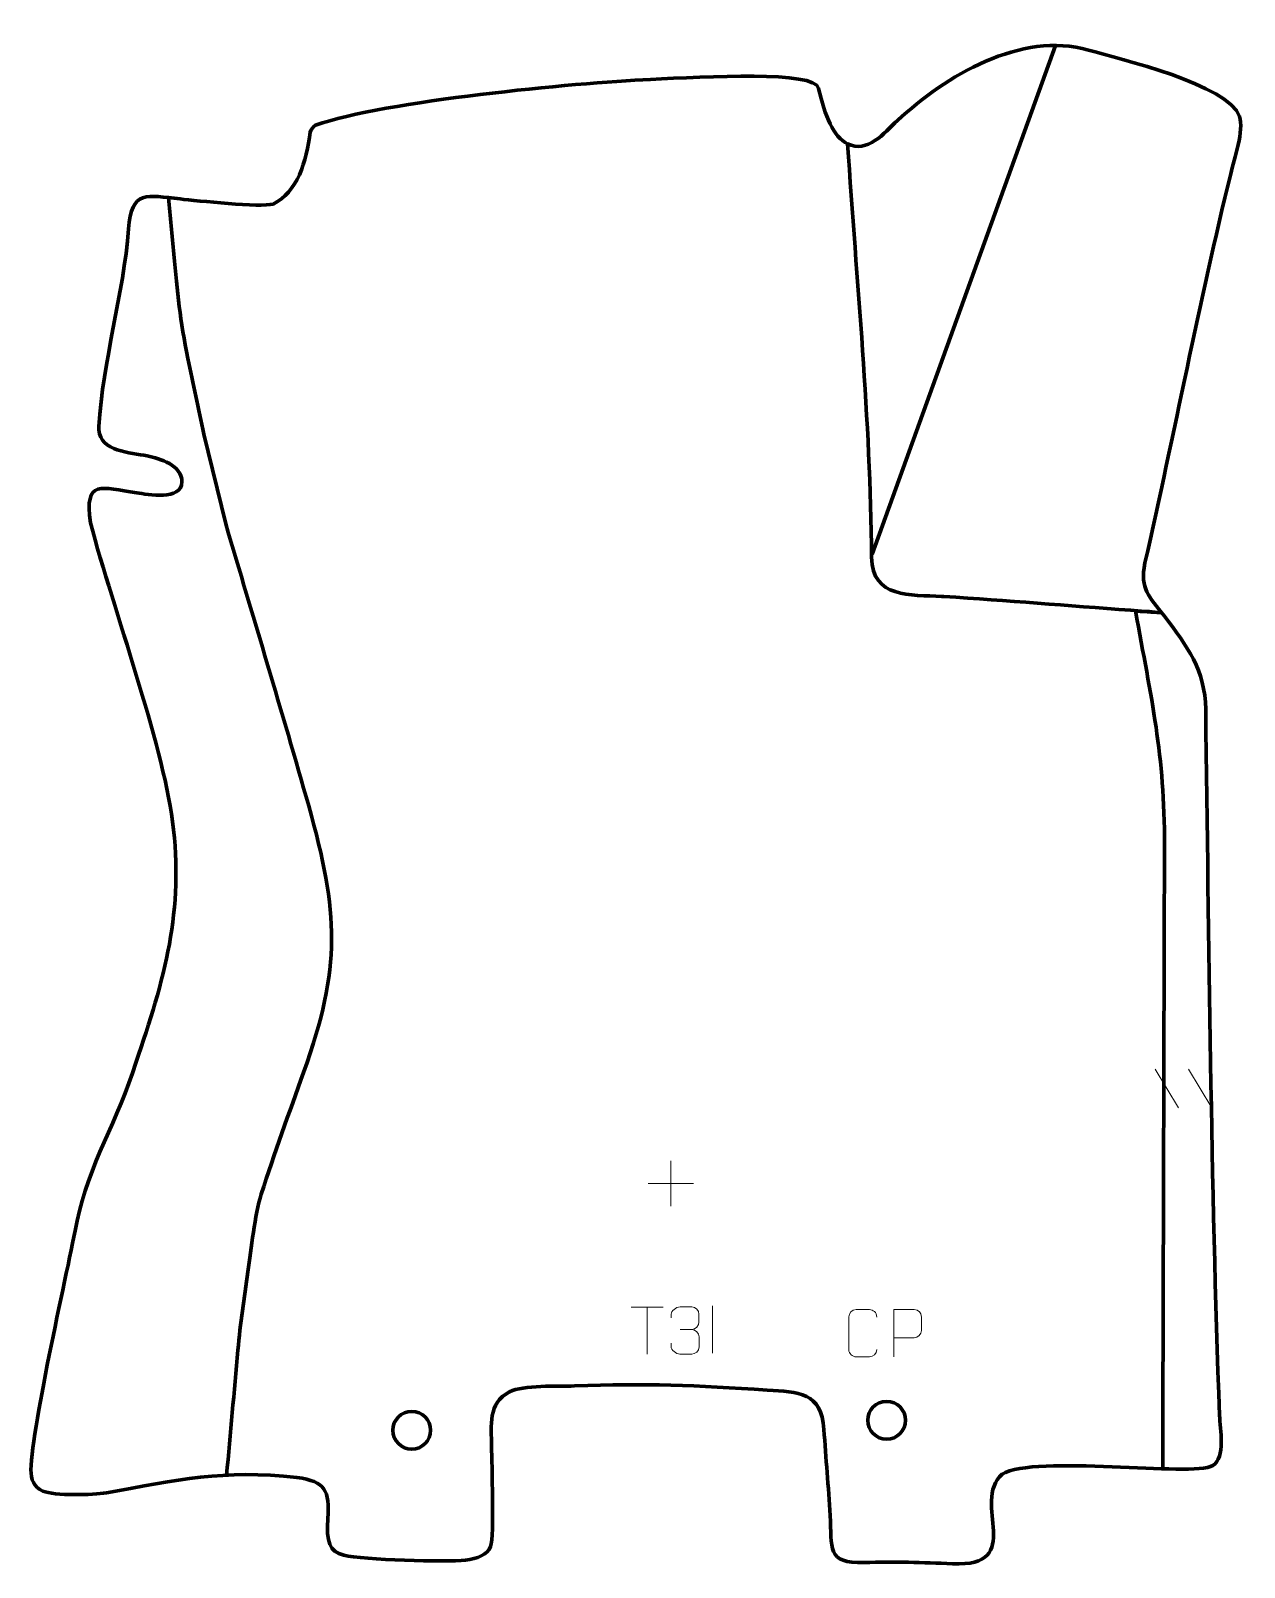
# Model space of a CAD drawing. Header units: millimetres. Extents: x -615 to 27, y 180 to 992.
import ezdxf

# ---------------------------------------------------------------- set-up
doc = ezdxf.new("R2010")
doc.units = ezdxf.units.MM
doc.header["$MEASUREMENT"] = 0
doc.layers.add('layer 2', color=7, linetype='Continuous')
doc.layers.add('layer 3', color=7, linetype='Continuous')

msp = doc.modelspace()

# ---------------------------------------------------------------- linework, layer by layer
at = {"layer": 'layer 2', "color": 142, "lineweight": 158}
msp.add_open_spline([(-170.1233, 715.5543), (-170.1233, 715.5543), (-73.1177, 984.5958), (-73.1177, 984.5958)], degree=3, dxfattribs=at)
for points, knots in [([(-183.0642, 932.5759), (-178.2688, 859.8018), (-170.9663, 786.8199), (-170.3741, 713.9221), (-170.3741, 713.9221), (-170.1966, 692.0792), (-149.7324, 694.2033), (-133.3548, 693.2166), (-133.3548, 693.2166), (-133.3548, 693.2166), (-132.171, 693.1453), (-132.171, 693.1453), (-132.171, 693.1453), (-98.3899, 691.1108), (-67.1187, 688.3742), (-33.367, 685.8989), (-33.367, 685.8989), (0.3847, 683.4236), (-30.874, 685.4894), (-30.874, 685.4894)], [0, 0, 0, 0, 0.16666667, 0.16666667, 0.16666667, 0.16666667, 0.33333333, 0.33333333, 0.33333333, 0.33333333, 0.5, 0.5, 0.5, 0.5, 0.66666667, 0.66666667, 0.66666667, 0.66666667, 1, 1, 1, 1]), ([(-542.1278, 904.1252), (-541.189, 894.1583), (-540.2502, 884.1915), (-539.3114, 874.2246), (-539.3114, 874.2246), (-537.4592, 854.4084), (-535.9581, 838.7788), (-531.8328, 819.1154), (-531.8328, 819.1154), (-529.0363, 805.7859), (-526.2655, 792.4539), (-523.5048, 779.117), (-523.5048, 779.117), (-523.5048, 779.117), (-511.8631, 731.6243), (-511.8631, 731.6243), (-511.8631, 731.6243), (-497.222, 682.031), (-482.1123, 632.214), (-468.0019, 582.5034), (-468.0019, 582.5034), (-452.1773, 525.7811), (-450.6632, 497.4066), (-470.68, 441.5083), (-470.68, 441.5083), (-478.3013, 420.2252), (-486.164, 398.6183), (-493.0375, 377.0959), (-493.0375, 377.0959), (-496.6072, 365.9182), (-498.3184, 348.2367), (-500.0978, 336.0992), (-500.0978, 336.0992), (-502.1753, 321.9284), (-504.1426, 308.9608), (-505.422, 294.6339), (-505.422, 294.6339), (-507.391, 272.5859), (-509.4015, 250.5403), (-511.3954, 228.4944)], [0, 0, 0, 0, 0.09090909, 0.09090909, 0.09090909, 0.09090909, 0.18181818, 0.18181818, 0.18181818, 0.18181818, 0.27272727, 0.27272727, 0.27272727, 0.27272727, 0.36363636, 0.36363636, 0.36363636, 0.36363636, 0.45454545, 0.45454545, 0.45454545, 0.45454545, 0.54545455, 0.54545455, 0.54545455, 0.54545455, 0.63636364, 0.63636364, 0.63636364, 0.63636364, 0.72727273, 0.72727273, 0.72727273, 0.72727273, 0.81818182, 0.81818182, 0.81818182, 0.81818182, 1, 1, 1, 1]), ([(-30.9158, 685.7191), (-22.4666, 639.2846), (-15.4134, 609.2412), (-15.5482, 561.6781), (-15.5482, 561.6781), (-15.8599, 451.7422), (-16.1714, 341.8063), (-16.483, 231.8704)], [0, 0, 0, 0, 0.33333333, 0.33333333, 0.33333333, 0.33333333, 1, 1, 1, 1])]:
    msp.add_open_spline(points, degree=3, knots=knots, dxfattribs=at)
at = {"layer": 'layer 3', "color": 250, "lineweight": 200}
for centre in [(-413.5157, 252.2473), (-162.4266, 257.5389)]:
    msp.add_ellipse(centre, major_axis=(0, 10), ratio=1, dxfattribs=at)
at = {"layer": 'layer 3', "color": 242, "lineweight": 158}
msp.add_open_spline([(-287.357, 966.6587), (-257.6903, 968.0489), (-200.4976, 971.4317), (-198.3795, 961.9122), (-198.3795, 961.9122), (-195.144, 947.371), (-190.5668, 936.2135), (-183.0642, 932.5759), (-183.0642, 932.5759), (-172.4855, 927.4467), (-163.8756, 938.2053), (-156.6634, 944.9214), (-156.6634, 944.9214), (-131.346, 968.4968), (-91.3131, 992.398), (-55.7661, 982.1636), (-55.7661, 982.1636), (-38.9438, 977.3996), (18.2929, 963.9806), (24.137, 947.1117), (24.137, 947.1117), (26.6495, 939.8596), (21.4025, 924.5521), (19.4658, 916.6703), (19.4658, 916.6703), (2.8141, 848.9006), (-10.332, 779.1748), (-25.8312, 710.9374), (-25.8312, 710.9374), (-28.6864, 696.7718), (-23.7202, 693.4934), (-15.5728, 682.8143), (-15.5728, 682.8143), (-3.5314, 667.0313), (5.9717, 654.2903), (6.2514, 633.5173), (6.2514, 633.5173), (7.9179, 509.741), (9.0372, 383.6746), (13.5653, 260.0955), (13.5653, 260.0955), (13.8406, 252.5807), (16.9399, 238.0874), (10.0128, 233.5504), (10.0128, 233.5504), (-0.9956, 227.3828), (-83.9038, 239.5659), (-101.3965, 229.0308), (-101.3965, 229.0308), (-117.935, 214.2698), (-88.3546, 179.7905), (-127.653, 181.6548), (-127.653, 181.6548), (-143.4639, 182.405), (-158.3869, 182.7209), (-174.213, 182.2663), (-174.213, 182.2663), (-194.5048, 181.6584), (-191.2497, 190.0854), (-192.2579, 207.1421), (-192.2579, 207.1421), (-193.1531, 222.2846), (-194.5876, 237.4843), (-195.5612, 252.6647), (-195.5612, 252.6647), (-196.8351, 272.5269), (-209.0082, 272.3885), (-225.5479, 273.4607), (-225.5479, 273.4607), (-263.2565, 275.9614), (-289.5925, 277.2274), (-327.467, 275.6988), (-327.467, 275.6988), (-336.2595, 275.3763), (-354.565, 276.2737), (-361.7876, 272.5448), (-361.7876, 272.5448), (-373.5417, 266.4765), (-371.3083, 254.8023), (-371.2982, 243.6313), (-371.2982, 243.6313), (-371.2547, 234.4311), (-369.7548, 196.5185), (-371.8742, 190.7318), (-371.8742, 190.7318), (-373.51, 186.2653), (-378.8716, 184.3482), (-385.0259, 183.6142), (-385.0259, 183.6142), (-395.4386, 182.3723), (-439.4013, 183.7056), (-449.4418, 186.1976), (-449.4418, 186.1976), (-457.1293, 188.1058), (-458.699, 193.1405), (-457.9039, 205.5683), (-457.9039, 205.5683), (-456.9598, 220.3242), (-459.0092, 225.1732), (-474.1857, 227.2643), (-474.1857, 227.2643), (-513.5169, 231.6058), (-537.0888, 225.8813), (-574.9271, 219.2291), (-574.9271, 219.2291), (-582.0083, 217.9976), (-602.5993, 217.459), (-608.6051, 220.09), (-608.6051, 220.09), (-613.1815, 222.0947), (-614.9484, 226.3639), (-614.8241, 231.2908), (-614.8241, 231.2908), (-614.2131, 255.5146), (-595.1732, 338.1254), (-590.3944, 362.9312), (-590.3944, 362.9312), (-584.8634, 391.6416), (-568.2538, 417.312), (-559.3603, 446.6022), (-559.3603, 446.6022), (-544.2715, 490.6114), (-533.7258, 527.455), (-539.972, 574.2243), (-539.972, 574.2243), (-545.6992, 617.1098), (-570.8687, 685.1023), (-583.412, 732.2314), (-583.412, 732.2314), (-586.6786, 755.3612), (-577.6964, 750.8709), (-558.9253, 748.0086), (-558.9253, 748.0086), (-553.1486, 747.1277), (-535.1001, 743.7313), (-535.0221, 753.8902), (-535.0221, 753.8902), (-534.9553, 762.5962), (-546.6524, 766.1616), (-553.3733, 767.5287), (-553.3733, 767.5287), (-562.2302, 769.3304), (-578.223, 769.8282), (-578.9039, 781.3166), (-578.9039, 781.3166), (-578.9039, 781.3166), (-578.9176, 783.0595), (-578.9176, 783.0595), (-578.9176, 783.0595), (-576.8225, 818.0513), (-565.9324, 852.7299), (-563.1883, 887.5895), (-563.1883, 887.5895), (-561.6773, 908.4152), (-553.7472, 905.3013), (-535.9745, 903.4166), (-535.9745, 903.4166), (-527.0371, 902.5019), (-493.3627, 898.8163), (-486.8622, 900.7423), (-486.8622, 900.7423), (-474.1219, 906.8377), (-468.9355, 923.3827), (-467.2644, 938.7634), (-467.2644, 938.7634), (-467.1648, 939.681), (-465.5608, 941.9978), (-464.3543, 942.4236), (-464.3543, 942.4236), (-427.9331, 955.279), (-327.5845, 964.7737), (-287.357, 966.6587)], degree=3, knots=[0, 0, 0, 0, 0.02272727, 0.02272727, 0.02272727, 0.02272727, 0.04545455, 0.04545455, 0.04545455, 0.04545455, 0.06818182, 0.06818182, 0.06818182, 0.06818182, 0.09090909, 0.09090909, 0.09090909, 0.09090909, 0.11363636, 0.11363636, 0.11363636, 0.11363636, 0.13636364, 0.13636364, 0.13636364, 0.13636364, 0.15909091, 0.15909091, 0.15909091, 0.15909091, 0.18181818, 0.18181818, 0.18181818, 0.18181818, 0.20454545, 0.20454545, 0.20454545, 0.20454545, 0.22727273, 0.22727273, 0.22727273, 0.22727273, 0.25, 0.25, 0.25, 0.25, 0.27272727, 0.27272727, 0.27272727, 0.27272727, 0.29545455, 0.29545455, 0.29545455, 0.29545455, 0.31818182, 0.31818182, 0.31818182, 0.31818182, 0.34090909, 0.34090909, 0.34090909, 0.34090909, 0.36363636, 0.36363636, 0.36363636, 0.36363636, 0.38636364, 0.38636364, 0.38636364, 0.38636364, 0.40909091, 0.40909091, 0.40909091, 0.40909091, 0.43181818, 0.43181818, 0.43181818, 0.43181818, 0.45454545, 0.45454545, 0.45454545, 0.45454545, 0.47727273, 0.47727273, 0.47727273, 0.47727273, 0.5, 0.5, 0.5, 0.5, 0.52272727, 0.52272727, 0.52272727, 0.52272727, 0.54545455, 0.54545455, 0.54545455, 0.54545455, 0.56818182, 0.56818182, 0.56818182, 0.56818182, 0.59090909, 0.59090909, 0.59090909, 0.59090909, 0.61363636, 0.61363636, 0.61363636, 0.61363636, 0.63636364, 0.63636364, 0.63636364, 0.63636364, 0.65909091, 0.65909091, 0.65909091, 0.65909091, 0.68181818, 0.68181818, 0.68181818, 0.68181818, 0.70454545, 0.70454545, 0.70454545, 0.70454545, 0.72727273, 0.72727273, 0.72727273, 0.72727273, 0.75, 0.75, 0.75, 0.75, 0.77272727, 0.77272727, 0.77272727, 0.77272727, 0.79545455, 0.79545455, 0.79545455, 0.79545455, 0.81818182, 0.81818182, 0.81818182, 0.81818182, 0.84090909, 0.84090909, 0.84090909, 0.84090909, 0.86363636, 0.86363636, 0.86363636, 0.86363636, 0.88636364, 0.88636364, 0.88636364, 0.88636364, 0.90909091, 0.90909091, 0.90909091, 0.90909091, 0.93181818, 0.93181818, 0.93181818, 0.93181818, 0.95454545, 0.95454545, 0.95454545, 0.95454545, 1, 1, 1, 1], dxfattribs=at)
at = {"layer": 'layer 3', "color": 250, "lineweight": 9}
for points in [[(-20.5163, 443.2579), (-20.5163, 443.2579), (-8.152, 422.7136), (-8.152, 422.7136)], [(-2.7864, 443.2579), (-2.7864, 443.2579), (9.5779, 422.7136), (9.5779, 422.7136)], [(-276.5084, 394.784), (-276.5084, 394.784), (-276.5084, 370.8061), (-276.5084, 370.8061)], [(-288.4973, 382.795), (-288.4973, 382.795), (-264.5194, 382.795), (-264.5194, 382.795)], [(-297.5025, 317.4201), (-297.5025, 317.4201), (-280.5153, 317.4201), (-280.5153, 317.4201)], [(-289.0087, 292.4901), (-289.0087, 292.4901), (-289.0087, 317.4436), (-289.0087, 317.4436)], [(-254.5656, 318.0012), (-254.5656, 318.0012), (-254.5656, 293.0271), (-254.5656, 293.0271)], [(-271.6638, 305.5141), (-271.6638, 305.5141), (-265.4674, 305.5141), (-265.4674, 305.5141)]]:
    msp.add_open_spline(points, degree=3, dxfattribs=at)
for points, knots in [([(-276.3735, 311.7593), (-276.3735, 311.7593), (-276.3735, 313.6165), (-276.3735, 313.6165), (-276.3735, 313.6165), (-276.3878, 315.3584), (-273.7233, 317.4765), (-271.6642, 317.4538), (-271.6642, 317.4538), (-269.6001, 317.4538), (-267.5361, 317.4538), (-265.4724, 317.4538), (-265.4724, 317.4538), (-263.2779, 317.4626), (-261.6796, 315.6158), (-261.6352, 313.7037), (-261.6352, 313.7037), (-261.6356, 312.2686), (-261.6356, 310.8335), (-261.6352, 309.398), (-261.6352, 309.398), (-261.6838, 307.7445), (-263.2864, 305.5145), (-265.4847, 305.5245), (-265.4847, 305.5245), (-263.281, 305.5133), (-261.673, 303.7101), (-261.619, 301.6506), (-261.619, 301.6506), (-261.6194, 299.8659), (-261.6194, 298.0812), (-261.619, 296.2961), (-261.619, 296.2961), (-261.6089, 294.2347), (-263.6638, 292.4716), (-265.4847, 292.4797), (-265.4847, 292.4797), (-267.55, 292.48), (-269.6152, 292.48), (-271.6808, 292.4797), (-271.6808, 292.4797), (-273.8494, 292.4912), (-276.3804, 294.8914), (-276.399, 296.3532), (-276.399, 296.3532), (-276.399, 296.3532), (-276.399, 298.2618), (-276.399, 298.2618)], [0, 0, 0, 0, 0.07692308, 0.07692308, 0.07692308, 0.07692308, 0.15384615, 0.15384615, 0.15384615, 0.15384615, 0.23076923, 0.23076923, 0.23076923, 0.23076923, 0.30769231, 0.30769231, 0.30769231, 0.30769231, 0.38461538, 0.38461538, 0.38461538, 0.38461538, 0.46153846, 0.46153846, 0.46153846, 0.46153846, 0.53846154, 0.53846154, 0.53846154, 0.53846154, 0.61538462, 0.61538462, 0.61538462, 0.61538462, 0.69230769, 0.69230769, 0.69230769, 0.69230769, 0.76923077, 0.76923077, 0.76923077, 0.76923077, 0.84615385, 0.84615385, 0.84615385, 0.84615385, 1, 1, 1, 1]), ([(-167.6101, 294.8985), (-167.7499, 292.5751), (-169.4271, 291.0955), (-171.5748, 291.0847), (-171.5748, 291.0847), (-173.9067, 291.0851), (-176.2386, 291.0851), (-178.5701, 291.0847), (-178.5701, 291.0847), (-180.4951, 290.9793), (-182.4672, 292.8638), (-182.456, 294.8811), (-182.456, 294.8811), (-182.4556, 300.6512), (-182.4556, 306.4209), (-182.456, 312.1902), (-182.456, 312.1902), (-182.4518, 314.3283), (-180.7051, 316.0475), (-178.5527, 316.034), (-178.5527, 316.034), (-176.227, 316.034), (-173.9009, 316.034), (-171.5748, 316.034), (-171.5748, 316.034), (-169.6282, 316.0695), (-167.6368, 314.578), (-167.6101, 312.1404)], [0, 0, 0, 0, 0.125, 0.125, 0.125, 0.125, 0.25, 0.25, 0.25, 0.25, 0.375, 0.375, 0.375, 0.375, 0.5, 0.5, 0.5, 0.5, 0.625, 0.625, 0.625, 0.625, 0.75, 0.75, 0.75, 0.75, 1, 1, 1, 1]), ([(-158.6591, 291.0803), (-158.6591, 291.0803), (-158.6591, 316.0339), (-158.6591, 316.0339), (-158.6591, 316.0339), (-155.0641, 316.0339), (-151.4688, 316.0339), (-147.8734, 316.0339), (-147.8734, 316.0339), (-145.5482, 315.996), (-143.9908, 314.5059), (-143.995, 312.1398), (-143.995, 312.1398), (-143.9954, 310.1041), (-143.9954, 307.0448), (-143.995, 305.0088), (-143.995, 305.0088), (-144.0015, 303.1334), (-145.8137, 301.1915), (-147.8233, 301.1724), (-147.8233, 301.1724), (-147.8233, 301.1724), (-158.6591, 301.1724), (-158.6591, 301.1724)], [0, 0, 0, 0, 0.14285714, 0.14285714, 0.14285714, 0.14285714, 0.28571429, 0.28571429, 0.28571429, 0.28571429, 0.42857143, 0.42857143, 0.42857143, 0.42857143, 0.57142857, 0.57142857, 0.57142857, 0.57142857, 0.71428571, 0.71428571, 0.71428571, 0.71428571, 1, 1, 1, 1])]:
    msp.add_open_spline(points, degree=3, knots=knots, dxfattribs=at)

doc.saveas('drawing.dxf')
